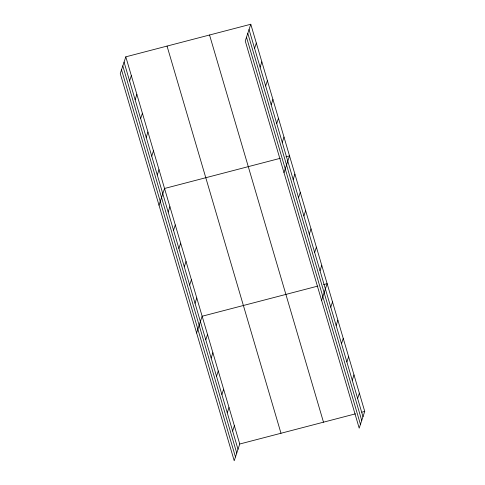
<?xml version="1.0" encoding="UTF-8"?>
<svg xmlns="http://www.w3.org/2000/svg" width="485" height="485" viewBox="0 0 485 485"><rect width="100%" height="100%" fill="white"/><g stroke="black" fill="none" stroke-linecap="round" stroke-linejoin="round"><path stroke-width="0.73" d="M125.803 56.836L120.268 73.575L234.213 460.75L239.748 444.011L125.803 56.836L250.787 24.25L364.732 411.425L359.197 428.164L245.252 40.989L250.787 24.25M129.592 80.916L131.332 75.642M135.121 99.722L136.867 94.448M140.656 118.528L142.402 113.254M146.191 137.334L147.937 132.059M151.726 156.14L153.472 150.865M157.261 174.946L159.007 169.671M159.007 205.216L164.542 188.477L280.288 158.298M168.168 212.006L169.914 206.731M173.539 230.26L175.285 224.979M178.91 248.508L180.656 243.234M254.576 48.33L256.322 43.056M184.282 266.762L186.028 261.488M260.112 67.136L261.858 61.862M189.653 285.016L191.399 279.742M265.647 85.942L267.393 80.668M195.031 303.27L196.771 297.99M271.182 104.748L272.928 99.474M196.607 332.983L202.142 316.244L317.887 286.071M276.717 123.554L278.463 118.279M205.773 339.773L207.519 334.498M282.252 142.36L283.998 137.085M211.145 358.027L212.891 352.753M216.516 376.281L218.262 371.001M283.998 172.63L289.533 155.891L285.974 156.819M221.887 394.529L223.633 389.255M293.158 179.42L294.904 174.145M227.259 412.783L229.005 407.509M298.53 197.674L300.276 192.393M232.63 431.038L234.376 425.763M303.901 215.928L305.647 210.648M309.272 234.176L311.018 228.902M314.644 252.43L316.39 247.156M320.015 270.685L321.761 265.404M321.597 300.397L327.132 283.658L323.58 284.586M330.758 307.187L332.504 301.912M336.129 325.441L337.875 320.167M341.501 343.695L343.247 338.415M346.872 361.949L348.618 356.669M352.243 380.198L353.989 374.923M357.621 398.452L359.361 393.177M239.748 444.011L355.493 413.838M361.889 412.171L364.732 411.425M249.041 29.524L362.992 416.706M247.793 33.307L361.737 420.489M246.501 37.206L360.452 424.381M209.544 35.005L323.489 422.18M167.046 46.081L280.991 433.263M124.057 62.11L238.002 449.292M122.802 65.893L236.753 453.075M121.517 69.791L235.461 456.967"/></g></svg>
